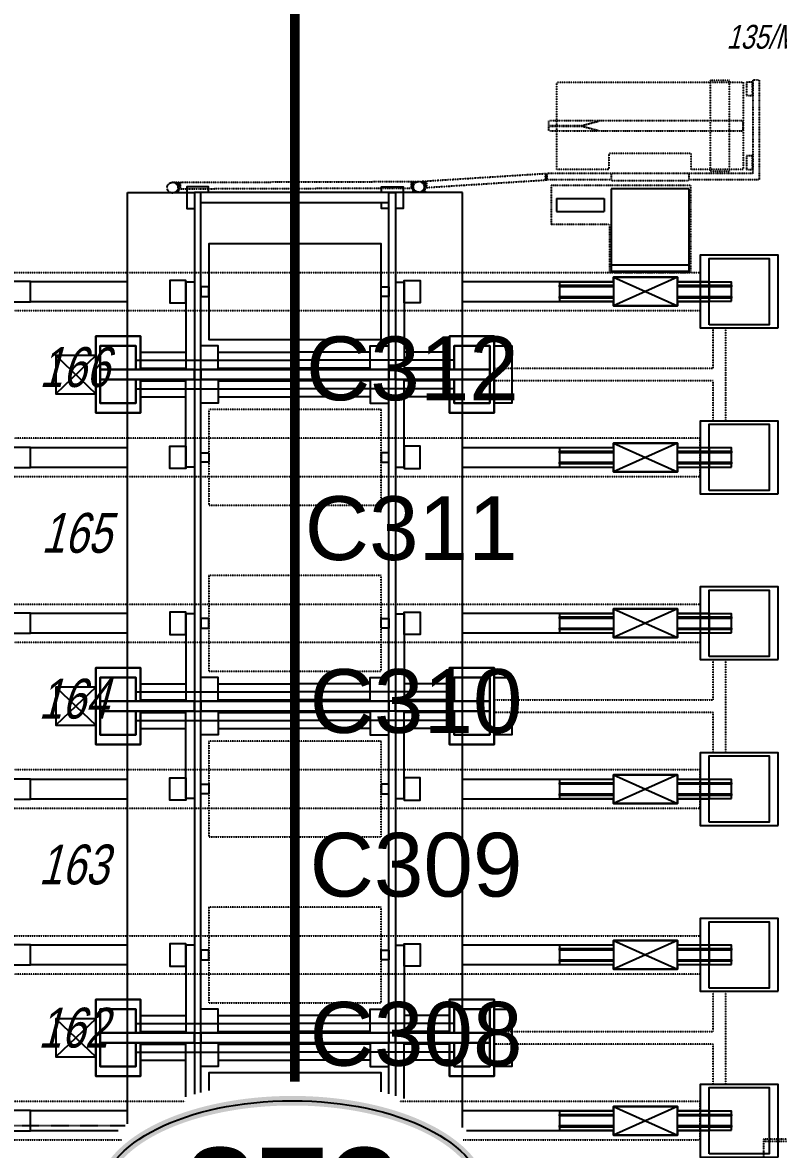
# Model space of a CAD drawing. Header units: millimetres. Extents: x -1732 to 458256, y -4349 to 130988.
# Drawn here: x 37715 to 49576, y 34407 to 52078 of the extents above; entities that cross this region are included whole.
import ezdxf
from ezdxf.enums import TextEntityAlignment as Align

# ---------------------------------------------------------------- set-up
doc = ezdxf.new("R2010")
doc.units = ezdxf.units.MM
doc.header["$LTSCALE"] = 0.01
doc.header["$MEASUREMENT"] = 0
for name, pattern in [('CENTER2', [28.575, 19.05, -3.175, 3.175, -3.175]), ('HIDDEN2', [4.7625, 3.175, -1.5875]), ('PHANTOM2', [31.75, 15.875, -3.175, 3.175, -3.175, 3.175, -3.175])]:
    doc.linetypes.add(name, pattern=pattern)
for name, color, linetype in [('F-E-EQP-AXE', 251, 'CENTER2'), ('F-E-EQP-BIELO', 251, 'CONTINUOUS'), ('F-E-EQP-CAN', 251, 'HIDDEN2'), ('F-E-EQP-PH2', 251, 'PHANTOM2'), ('F-E-EQP-TXT-MV2', 251, 'CONTINUOUS'), ('NODETEXT', 5, 'CONTINUOUS'), ('NODETEXTOLD', 5, 'CONTINUOUS'), ('S-E-ACI', 251, 'PHANTOM2'), ('TEX', 5, 'CONTINUOUS')]:
    doc.layers.add(name, color=color, linetype=linetype)
doc.styles.add('CONTOUR', font='BOLD.SHX', dxfattribs={"height": 1600})
doc.styles.add('R15', font='arial.ttf', dxfattribs={"height": 1.5})
doc.styles.add('TEXTXP', font='arial.ttf', dxfattribs={"width": 0.75, "oblique": 15})

msp = doc.modelspace()

# ---------------------------------------------------------------- hatches: boundary and pattern name
at = {"layer": 'F-E-EQP-TXT-MV2', "linetype": 'Continuous'}
h = msp.add_hatch(color=256, dxfattribs=at)
edge = h.paths.add_edge_path(flags=16)
edge.add_spline(control_points=[(39024.54332, 33671.51296), (39024.54332, 33637.0709), (39027.17706, 33602.62781), (39037.74139, 33533.74889), (39045.67325, 33499.31163), (39066.90448, 33430.50538), (39080.20544, 33396.13624), (39112.24042, 33327.60811), (39130.97547, 33293.44989), (39173.89722, 33225.55495), (39198.08422, 33191.81922), (39251.86124, 33125.02123), (39281.4511, 33091.95973), (39345.91673, 33026.77537), (39380.79218, 32994.65296), (39455.65177, 32931.60672), (39495.63558, 32900.68311), (39580.48485, 32840.27951), (39625.35003, 32810.79961), (39719.69424, 32753.50949), (39769.17307, 32725.69927), (39872.44302, 32671.95441), (39926.23399, 32646.01975), (40037.79814, 32596.21186), (40095.57121, 32572.33861), (40214.74493, 32526.81988), (40276.14548, 32505.17438), (40402.1982, 32464.25849), (40466.85028, 32444.98808), (40599.01149, 32408.95107), (40666.52054, 32392.18446), (40803.9851, 32361.26537), (40873.94054, 32347.11288), (41015.8737, 32321.51406), (41087.85134, 32310.06773), (41258.67348, 32286.46153), (41358.16531, 32275.43626), (41558.9417, 32258.5628), (41660.2259, 32252.71463), (41863.4796, 32246.26293), (41965.44873, 32245.6594), (42168.95801, 32249.70396), (42270.49779, 32254.35204), (42472.03835, 32268.84617), (42572.03878, 32278.6922), (42769.40598, 32303.46811), (42866.77239, 32318.39798), (43057.80321, 32353.16712), (43151.46726, 32373.0064), (43334.06209, 32417.35975), (43422.99252, 32441.87384), (43595.13677, 32495.28186), (43678.35021, 32524.17582), (43838.13613, 32585.98747), (43914.70816, 32618.90522), (44060.35812, 32688.34558), (44129.43547, 32724.86825), (44248.03913, 32794.41437), (44298.8772, 32826.94182), (44394.53886, 32893.81877), (44439.36201, 32928.16815), (44522.67735, 32998.35266), (44561.16897, 33034.18741), (44631.58105, 33106.98385), (44663.50096, 33143.94471), (44720.62292, 33218.62928), (44745.82484, 33256.35159), (44789.46948, 33332.22329), (44807.91313, 33370.37103), (44838.09577, 33446.83424), (44849.83705, 33485.14898), (44866.71738, 33561.8045), (44871.85902, 33600.1468), (44875.61154, 33676.82608), (44874.22321, 33715.16643), (44864.89775, 33791.84346), (44856.95885, 33830.18293), (44834.4395, 33906.79011), (44819.85637, 33945.05828), (44783.95607, 34021.33169), (44762.63716, 34059.33562), (44713.24555, 34134.78307), (44685.17244, 34172.22495), (44622.35761, 34246.19428), (44587.61625, 34282.72056), (44511.65304, 34354.4927), (44470.43176, 34389.73795), (44381.78358, 34458.59669), (44334.35719, 34492.20994), (44233.64321, 34557.48007), (44180.35602, 34589.1369), (44068.32079, 34650.20017), (44009.57303, 34679.60663), (43887.06298, 34735.9061), (43823.3009, 34762.79914), (43691.24725, 34813.83884), (43622.95584, 34837.98553), (43482.36169, 34883.32883), (43410.0591, 34904.52546), (43261.98908, 34943.79355), (43186.22181, 34961.86501), (43031.79298, 34994.73584), (42953.13158, 35009.53522), (42793.50495, 35035.74303), (42712.53986, 35047.15146), (42548.91203, 35066.48656), (42466.24944, 35074.41322), (42299.84434, 35086.72205), (42216.10199, 35091.10421), (42048.16246, 35096.28951), (41963.96544, 35097.09263), (41795.74477, 35095.11351), (41711.72127, 35092.33127), (41544.47466, 35083.20334), (41461.25169, 35076.85764), (41296.2277, 35060.65292), (41214.42682, 35050.7939), (41052.85889, 35027.64076), (40973.09198, 35014.34666), (40816.18999, 34984.42967), (40739.05504, 34967.8068), (40587.99695, 34931.36662), (40514.07395, 34911.54932), (40369.99753, 34868.88277), (40299.84427, 34846.0335), (40163.8387, 34797.49385), (40097.98656, 34771.80346), (39971.08369, 34717.80131), (39910.03314, 34689.48952), (39793.19777, 34630.49405), (39737.41319, 34599.81034), (39631.53154, 34536.35102), (39581.43481, 34503.57543), (39487.29952, 34436.24321), (39443.26142, 34401.68672), (39361.55116, 34331.13238), (39323.87956, 34295.13495), (39255.13161, 34222.05944), (39224.05577, 34184.98228), (39168.63312, 34110.11002), (39144.28632, 34072.31641), (39102.34976, 33996.34021), (39084.75888, 33958.15925), (39056.27002, 33881.65452), (39045.36961, 33843.33126), (39030.15856, 33766.6678), (39025.84545, 33728.32577), (39024.62758, 33683.82839), (39024.54332, 33677.67067), (39024.54332, 33671.51296)], knot_values=[0, 0, 0, 0, 0.07653791, 0.07653791, 0.1530758201, 0.1530758201, 0.2296137301, 0.2296137301, 0.3061516401, 0.3061516401, 0.3826895501, 0.3826895501, 0.4592274602, 0.4592274602, 0.5357653702, 0.5357653702, 0.6123032802, 0.6123032802, 0.6888411903, 0.6888411903, 0.7653791003, 0.7653791003, 0.8419170103, 0.8419170103, 0.9184549203, 0.9184549203, 0.9949928304, 0.9949928304, 1.0715307404, 1.0715307404, 1.1480686504, 1.1480686504, 1.2246065605, 1.2246065605, 1.3011444705, 1.3011444705, 1.4042708289, 1.4042708289, 1.5073971874, 1.5073971874, 1.6105235458, 1.6105235458, 1.7136499042, 1.7136499042, 1.8167762627, 1.8167762627, 1.9199026211, 1.9199026211, 2.0230289795, 2.0230289795, 2.126155338, 2.126155338, 2.2292816964, 2.2292816964, 2.3324080548, 2.3324080548, 2.4355344133, 2.4355344133, 2.5207336817, 2.5207336817, 2.6059329501, 2.6059329501, 2.6911322186, 2.6911322186, 2.776331487, 2.776331487, 2.8615307555, 2.8615307555, 2.9467300239, 2.9467300239, 3.0319292923, 3.0319292923, 3.1171285608, 3.1171285608, 3.2023278292, 3.2023278292, 3.2875270976, 3.2875270976, 3.3727263661, 3.3727263661, 3.4579256345, 3.4579256345, 3.5431249029, 3.5431249029, 3.6283241714, 3.6283241714, 3.7135234398, 3.7135234398, 3.7987227083, 3.7987227083, 3.8839219767, 3.8839219767, 3.9691212451, 3.9691212451, 4.0543205136, 4.0543205136, 4.139519782, 4.139519782, 4.2247190504, 4.2247190504, 4.3099183189, 4.3099183189, 4.3951175873, 4.3951175873, 4.4803168557, 4.4803168557, 4.5655161242, 4.5655161242, 4.6507153926, 4.6507153926, 4.7359146611, 4.7359146611, 4.8211139295, 4.8211139295, 4.9063131979, 4.9063131979, 4.9915124664, 4.9915124664, 5.0767117348, 5.0767117348, 5.1619110032, 5.1619110032, 5.2471102717, 5.2471102717, 5.3323095401, 5.3323095401, 5.4175088085, 5.4175088085, 5.502708077, 5.502708077, 5.5879073454, 5.5879073454, 5.6731066139, 5.6731066139, 5.7583058823, 5.7583058823, 5.8435051507, 5.8435051507, 5.9287044192, 5.9287044192, 6.0139036876, 6.0139036876, 6.099102956, 6.099102956, 6.1843022245, 6.1843022245, 6.2695014929, 6.2695014929, 6.2831853072, 6.2831853072, 6.2831853072, 6.2831853072], degree=3, periodic=0)
edge = h.paths.add_edge_path()
edge.add_spline(control_points=[(38874.54332, 33671.51296), (38874.54332, 33642.05283), (38876.1226, 33612.59289), (38882.42426, 33553.82539), (38887.14647, 33524.51816), (38899.68982, 33466.19837), (38907.5107, 33437.18599), (38926.18523, 33379.58028), (38937.0386, 33350.98695), (38961.69825, 33294.32293), (38975.50432, 33266.25213), (39014.43088, 33195.32487), (39041.58057, 33152.89936), (39102.47691, 33069.76394), (39136.22347, 33029.05283), (39209.99068, 32949.5408), (39250.01167, 32910.73916), (39349.91777, 32823.00428), (39412.04207, 32774.85431), (39545.94471, 32682.59946), (39617.72399, 32638.49461), (39770.0923, 32554.71874), (39850.68164, 32515.04815), (40019.73735, 32440.51727), (40108.20362, 32405.65745), (40291.98956, 32341.0978), (40387.30891, 32311.39836), (40583.6931, 32257.46927), (40684.75751, 32233.23992), (40891.45125, 32190.51063), (40997.08006, 32172.01089), (41211.66353, 32140.94265), (41320.61764, 32128.37428), (41540.56979, 32109.30746), (41651.56726, 32102.80909), (41874.29785, 32095.95447), (41986.03039, 32095.59824), (42208.91334, 32101.03191), (42320.06317, 32106.82179), (42540.47042, 32124.48341), (42649.72729, 32136.35509), (42865.06275, 32166.04929), (42971.14081, 32183.87169), (43178.87373, 32225.27273), (43280.5281, 32248.85117), (43478.22539, 32301.5112), (43574.26788, 32330.5925), (43759.62422, 32393.95398), (43848.93776, 32428.23377), (44019.80193, 32501.64669), (44101.35245, 32540.77937), (44255.74651, 32623.52391), (44328.5903, 32667.13532), (44464.71572, 32758.44868), (44527.99821, 32806.1505), (44644.21913, 32905.25145), (44697.15904, 32956.65158), (44783.88805, 33053.71786), (44819.40356, 33098.87291), (44882.37032, 33191.17907), (44909.82105, 33238.33226), (44950.72863, 33322.91854), (44965.95938, 33360.00834), (44991.28856, 33434.92548), (45001.38601, 33472.75281), (45016.30277, 33548.8697), (45021.12113, 33587.15852), (45025.40041, 33663.87413), (45024.86099, 33702.29962), (45018.43302, 33778.94729), (45012.54495, 33817.16823), (44995.51362, 33893.08914), (44984.37133, 33930.78852), (44956.9872, 34005.40142), (44940.74627, 34042.31506), (44903.35139, 34115.15125), (44882.19798, 34151.07432), (44835.17251, 34221.7728), (44809.30062, 34256.54878), (44753.03014, 34324.82796), (44722.63149, 34358.33158), (44632.94639, 34448.69245), (44569.15577, 34504.11582), (44429.26618, 34610.16677), (44353.16518, 34660.79493), (44204.16425, 34748.27246), (44133.06252, 34785.97784), (43983.95761, 34857.47822), (43905.95441, 34891.27292), (43743.80195, 34954.67403), (43659.65285, 34984.28017), (43486.02579, 35039.05016), (43396.54807, 35064.2138), (43213.13672, 35109.8763), (43119.20339, 35130.375), (42927.80121, 35166.52247), (42830.3327, 35182.17113), (42632.81861, 35208.47509), (42532.77338, 35219.13032), (42331.0921, 35235.34884), (42229.4564, 35240.91208), (42025.59763, 35246.89487), (41923.37491, 35247.31439), (41719.35189, 35243.00579), (41617.55194, 35238.27768), (41415.37968, 35223.71778), (41315.00773, 35213.88603), (41116.68124, 35189.20987), (41018.72706, 35174.36553), (40826.19983, 35139.80041), (40731.62711, 35120.07975), (40546.79014, 35075.94051), (40456.52619, 35051.52209), (40281.18813, 34998.20402), (40196.11426, 34969.30457), (40031.9833, 34907.27365), (39952.92636, 34874.14245), (39801.5953, 34803.92254), (39729.32119, 34766.83414), (39592.25801, 34688.99103), (39527.46869, 34648.23657), (39406.01663, 34563.36028), (39349.35326, 34519.23844), (39244.74655, 34427.9291), (39196.80224, 34380.74086), (39110.20333, 34283.61214), (39071.548, 34233.66955), (39012.2581, 34143.76512), (38989.52662, 34104.31076), (38949.98825, 34024.24188), (38933.18231, 33983.62661), (38905.73479, 33901.5178), (38895.09476, 33860.02429), (38880.1659, 33776.52635), (38875.87847, 33734.52322), (38874.63216, 33685.49267), (38874.54332, 33678.50281), (38874.54332, 33671.51296)], knot_values=[0, 0, 0, 0, 0.0535638656, 0.0535638656, 0.1071277312, 0.1071277312, 0.1606915968, 0.1606915968, 0.2142554624, 0.2142554624, 0.2678193281, 0.2678193281, 0.3510755973, 0.3510755973, 0.4343318666, 0.4343318666, 0.5175881359, 0.5175881359, 0.627780904, 0.627780904, 0.737973672, 0.737973672, 0.84816644, 0.84816644, 0.9583592081, 0.9583592081, 1.0685519761, 1.0685519761, 1.1787447442, 1.1787447442, 1.2889375122, 1.2889375122, 1.3991302802, 1.3991302802, 1.5093230483, 1.5093230483, 1.6195158163, 1.6195158163, 1.7297085844, 1.7297085844, 1.8399013524, 1.8399013524, 1.9500941204, 1.9500941204, 2.0602868885, 2.0602868885, 2.1704796565, 2.1704796565, 2.2806724246, 2.2806724246, 2.3908651926, 2.3908651926, 2.5010579606, 2.5010579606, 2.6112507287, 2.6112507287, 2.7214434967, 2.7214434967, 2.8128903506, 2.8128903506, 2.9043372045, 2.9043372045, 2.9741279175, 2.9741279175, 3.0439186305, 3.0439186305, 3.1137093434, 3.1137093434, 3.1835000564, 3.1835000564, 3.2532907694, 3.2532907694, 3.3230814824, 3.3230814824, 3.3928721954, 3.3928721954, 3.4626629084, 3.4626629084, 3.5324536214, 3.5324536214, 3.6022443344, 3.6022443344, 3.7246448493, 3.7246448493, 3.8470453642, 3.8470453642, 3.9478848034, 3.9478848034, 4.0487242427, 4.0487242427, 4.1495636819, 4.1495636819, 4.2504031212, 4.2504031212, 4.3512425604, 4.3512425604, 4.4520819997, 4.4520819997, 4.5529214389, 4.5529214389, 4.6537608782, 4.6537608782, 4.7546003174, 4.7546003174, 4.8554397567, 4.8554397567, 4.9562791959, 4.9562791959, 5.0571186351, 5.0571186351, 5.1579580744, 5.1579580744, 5.2587975136, 5.2587975136, 5.3596369529, 5.3596369529, 5.4604763921, 5.4604763921, 5.5613158314, 5.5613158314, 5.6621552706, 5.6621552706, 5.7629947099, 5.7629947099, 5.8638341491, 5.8638341491, 5.9646735884, 5.9646735884, 6.0411243106, 6.0411243106, 6.1175750329, 6.1175750329, 6.1940257551, 6.1940257551, 6.2704764774, 6.2704764774, 6.2831853072, 6.2831853072, 6.2831853072, 6.2831853072], degree=3, periodic=0)

# ---------------------------------------------------------------- linework, layer by layer
at = {"layer": 'F-E-EQP-AXE'}
msp.add_line((22489.15801, 34781.78228), (39325.85063, 34781.78228), dxfattribs=at)
at = {"layer": 'F-E-EQP-BIELO', "color": 9, "linetype": 'HIDDEN2'}
for p, q in [((46100.22361, 51144.27413), (49021.22361, 51144.27413)), ((46100.22361, 49772.67413), (46100.22361, 51144.27413)), ((48502.04861, 51169.67413), (48502.04861, 49747.27413)), ((48806.84861, 51169.67413), (48502.04861, 51169.67413)), ((48806.84861, 49747.27413), (48806.84861, 51169.67413)), ((49021.22361, 51144.27413), (49021.22361, 49772.67413)), ((48208.42361, 50026.67413), (46913.02361, 50026.67413)), ((46913.02361, 50026.67413), (46913.02361, 49772.67413)), ((48208.42361, 49772.67413), (48208.42361, 50026.67413)), ((46913.02361, 49772.67413), (46100.22361, 49772.67413)), ((49021.22361, 49772.67413), (48208.42361, 49772.67413)), ((48502.04861, 49747.27413), (48806.84861, 49747.27413))]:
    msp.add_line(p, q, dxfattribs=at)
at = {"layer": 'F-E-EQP-BIELO'}
for p, q in [((39362.62361, 49413.15913), (40415.12361, 49413.15913)), ((39362.62361, 34807.31082), (39362.62361, 49413.15913)), ((40415.12361, 49413.15913), (40415.12361, 35272.58168)), ((43565.12361, 49413.14913), (40515.12361, 49413.14913)), ((43565.12361, 49413.15913), (43565.12361, 35249.3091)), ((44617.62361, 49413.15913), (43565.12361, 49413.15913)), ((44617.62361, 34749.58887), (44617.62361, 49413.15913)), ((46092.22361, 49317.06163), (46841.52361, 49317.06163)), ((46092.22361, 49317.06163), (46092.22361, 49117.03663)), ((46841.52361, 49317.06163), (46841.52361, 49117.03663)), ((48168.67361, 49471.04913), (46949.47361, 49471.04913)), ((46949.47361, 49471.04913), (46949.47361, 48175.64913)), ((48168.67361, 49471.04913), (48168.67361, 48175.64913)), ((43465.12361, 49253.14913), (40515.12361, 49253.14913)), ((46092.22361, 49117.03663), (46841.52361, 49117.03663)), ((48168.67361, 48270.89913), (46949.47361, 48270.89913)), ((48168.67361, 48175.64913), (46949.47361, 48175.64913)), ((47990.12361, 48083.14913), (46990.12361, 47633.14913)), ((46990.12361, 48083.14913), (47990.12361, 47633.14913)), ((38863.12361, 46858.14913), (38238.12361, 46258.13913)), ((38238.12361, 46858.14913), (38863.12361, 46258.13913)), ((39565.12361, 46908.14913), (40275.12361, 46908.14913)), ((40786.42361, 46908.14913), (41990.12361, 46908.14913)), ((43168.72361, 46908.14913), (41990.12361, 46908.14913)), ((44415.12361, 46908.14913), (43705.12361, 46908.14913)), ((39495.12361, 46783.14913), (41990.12361, 46783.14913)), ((39565.12361, 46658.14913), (40275.12361, 46658.14913)), ((40786.42361, 46658.14913), (41990.12361, 46658.14913)), ((44485.12361, 46783.14913), (41990.12361, 46783.14913)), ((43168.72361, 46658.14913), (41990.12361, 46658.14913)), ((44415.12361, 46658.14913), (43705.12361, 46658.14913)), ((39495.12361, 46333.13913), (41990.12361, 46333.13913)), ((39565.12361, 46458.14913), (40275.12361, 46458.14913)), ((40786.42361, 46458.14913), (41990.12361, 46458.14913)), ((43168.72361, 46458.14913), (41990.12361, 46458.14913)), ((44485.12361, 46333.13913), (41990.12361, 46333.13913)), ((44415.12361, 46458.14913), (43705.12361, 46458.14913)), ((39565.12361, 46208.13913), (40275.12361, 46208.13913)), ((40786.42361, 46208.13913), (41990.12361, 46208.13913)), ((43168.72361, 46208.13913), (41990.12361, 46208.13913)), ((44415.12361, 46208.13913), (43705.12361, 46208.13913)), ((47990.12361, 45483.13913), (46990.12361, 45033.13913)), ((46990.12361, 45483.13913), (47990.12361, 45033.13913)), ((47990.12361, 42883.13913), (46990.12361, 42433.13913)), ((46990.12361, 42883.13913), (47990.12361, 42433.13913)), ((39565.12361, 41708.13913), (40275.12361, 41708.13913)), ((40786.42361, 41708.13913), (41990.12361, 41708.13913)), ((43168.72361, 41708.13913), (41990.12361, 41708.13913)), ((44415.12361, 41708.13913), (43705.12361, 41708.13913)), ((38863.12361, 41658.13913), (38238.12361, 41058.13913)), ((38238.12361, 41658.13913), (38863.12361, 41058.13913)), ((39495.12361, 41583.13913), (41990.12361, 41583.13913)), ((44485.12361, 41583.13913), (41990.12361, 41583.13913)), ((39565.12361, 41458.13913), (40275.12361, 41458.13913)), ((40786.42361, 41458.13913), (41990.12361, 41458.13913)), ((43168.72361, 41458.13913), (41990.12361, 41458.13913)), ((44415.12361, 41458.13913), (43705.12361, 41458.13913)), ((39565.12361, 41258.13913), (40275.12361, 41258.13913)), ((40786.42361, 41258.13913), (41990.12361, 41258.13913)), ((43168.72361, 41258.13913), (41990.12361, 41258.13913)), ((44415.12361, 41258.13913), (43705.12361, 41258.13913)), ((39495.12361, 41133.13913), (41990.12361, 41133.13913)), ((39565.12361, 41008.13913), (40275.12361, 41008.13913)), ((40786.42361, 41008.13913), (41990.12361, 41008.13913)), ((44485.12361, 41133.13913), (41990.12361, 41133.13913)), ((43168.72361, 41008.13913), (41990.12361, 41008.13913)), ((44415.12361, 41008.13913), (43705.12361, 41008.13913)), ((47990.12361, 40283.13913), (46990.12361, 39833.13913)), ((46990.12361, 40283.13913), (47990.12361, 39833.13913)), ((47990.12361, 37683.13913), (46990.12361, 37233.13913)), ((46990.12361, 37683.13913), (47990.12361, 37233.13913)), ((38863.12361, 36458.13913), (38238.12361, 35858.13913)), ((38238.12361, 36458.13913), (38863.12361, 35858.13913)), ((39565.12361, 36508.13913), (40275.12361, 36508.13913)), ((40786.42361, 36508.13913), (41990.12361, 36508.13913)), ((43168.72361, 36508.13913), (41990.12361, 36508.13913)), ((44415.12361, 36508.13913), (43705.12361, 36508.13913)), ((39495.12361, 36383.13913), (41990.12361, 36383.13913)), ((39565.12361, 36258.13913), (40275.12361, 36258.13913)), ((40786.42361, 36258.13913), (41990.12361, 36258.13913)), ((44485.12361, 36383.13913), (41990.12361, 36383.13913)), ((43168.72361, 36258.13913), (41990.12361, 36258.13913)), ((44415.12361, 36258.13913), (43705.12361, 36258.13913)), ((39565.12361, 36058.13913), (40275.12361, 36058.13913)), ((40786.42361, 36058.13913), (41990.12361, 36058.13913)), ((43168.72361, 36058.13913), (41990.12361, 36058.13913)), ((44415.12361, 36058.13913), (43705.12361, 36058.13913)), ((39495.12361, 35933.13913), (41990.12361, 35933.13913)), ((44485.12361, 35933.13913), (41990.12361, 35933.13913)), ((39565.12361, 35808.13913), (40275.12361, 35808.13913)), ((40786.42361, 35808.13913), (41990.12361, 35808.13913)), ((43168.72361, 35808.13913), (41990.12361, 35808.13913)), ((44415.12361, 35808.13913), (43705.12361, 35808.13913)), ((47990.12361, 35083.13913), (46990.12361, 34633.13913)), ((46990.12361, 35083.13913), (47990.12361, 34633.13913))]:
    msp.add_line(p, q, dxfattribs=at)
for points in [[(40635.12361, 49413.14913), (40635.12361, 49503.14913), (40295.12361, 49503.14913), (40295.12361, 49163.14913), (40415.12361, 49163.14913)], [(43345.12361, 49413.14913), (43345.12361, 49503.14913), (43685.12361, 49503.14913), (43685.12361, 49163.14913), (43565.12361, 49163.14913)], [(40515.12361, 35299.14785), (40515.12361, 49413.14913), (40415.12361, 49413.14913), (40415.12361, 35272.58168)], [(43465.12361, 35277.76115), (43465.12361, 49413.14913), (43565.12361, 49413.14913), (43565.12361, 35249.3091)], [(43465.12361, 49163.14913), (43345.12361, 49163.14913), (43345.12361, 49253.14913)], [(49570.12361, 47288.14913), (49570.12361, 48428.14913), (48350.12361, 48428.14913), (48350.12361, 47288.14913), (49570.12361, 47288.14913)], [(48490.12361, 47338.14913), (48490.12361, 48378.14913), (49430.12361, 48378.14913), (49430.12361, 47338.14913), (48490.12361, 47338.14913)], [(46990.12361, 48015.64913), (46990.12361, 48083.14913), (47990.12361, 48083.14913), (47990.12361, 48015.64913)], [(47990.12361, 47633.14913), (47990.12361, 48083.14913), (46990.12361, 48083.14913), (46990.12361, 47633.14913), (47990.12361, 47633.14913)], [(37840.12361, 47700.64913), (37840.12361, 48015.64913), (36990.12361, 48015.64913), (36990.12361, 47700.64913), (37840.12361, 47700.64913)], [(37840.12361, 47700.64913), (37840.12361, 48015.64913), (39362.62361, 48015.64913)], [(40275.12361, 47683.14913), (40275.12361, 48033.14913), (40025.12361, 48033.14913), (40025.12361, 47683.14913), (40275.12361, 47683.14913)], [(40415.12361, 48008.14913), (40275.12361, 48008.14913), (40275.12361, 46638.14913), (40786.42361, 46638.14913), (40786.42361, 46638.14913), (40786.42361, 47008.14913), (40515.12361, 47008.14913)], [(40640.12361, 47783.14913), (40640.12361, 47933.14913), (40515.12361, 47933.14913), (40515.12361, 47783.14913), (40640.12361, 47783.14913)], [(43565.12361, 48008.14913), (43705.12361, 48008.14913), (43705.12361, 46638.14913), (43168.72361, 46638.14913), (43168.72361, 46638.14913), (43168.72361, 47008.14913), (43465.12361, 47008.14913)], [(43340.12361, 47783.14913), (43340.12361, 47933.14913), (43465.12361, 47933.14913), (43465.12361, 47783.14913), (43340.12361, 47783.14913)], [(43705.12361, 47683.14913), (43705.12361, 48033.14913), (43955.12361, 48033.14913), (43955.12361, 47683.14913), (43705.12361, 47683.14913)], [(44617.62361, 48015.64913), (46990.12361, 48015.64913)], [(46990.12361, 48008.14913), (46140.12361, 48008.14913), (46140.12361, 47708.14913), (46990.12361, 47708.14913)], [(46140.12361, 47933.14913), (46140.12361, 47958.14913), (46990.12361, 47958.14913)], [(46990.12361, 47933.14913), (46140.12361, 47933.14913)], [(47990.12361, 48015.64913), (48490.12361, 48015.64913), (48490.12361, 47700.64913), (47990.12361, 47700.64913)], [(48840.12361, 47708.14913), (48840.12361, 48008.14913), (47990.12361, 48008.14913)], [(47990.12361, 47958.14913), (48840.12361, 47958.14913), (48840.12361, 47933.14913), (47990.12361, 47933.14913)], [(46990.12361, 47758.14913), (46140.12361, 47758.14913), (46140.12361, 47783.14913), (46990.12361, 47783.14913)], [(47990.12361, 47783.14913), (48840.12361, 47783.14913)], [(48840.12361, 47783.14913), (48840.12361, 47758.14913), (47990.12361, 47758.14913)], [(39362.62361, 47700.64217), (37840.12361, 47700.64913)], [(46990.12361, 47700.64913), (44617.62361, 47700.64913)], [(47990.12361, 47700.64913), (47990.12361, 47633.14913), (46990.12361, 47633.14913), (46990.12361, 47700.64913)], [(47990.12361, 47708.14913), (48840.12361, 47708.14913)], [(39565.12361, 46478.14913), (39565.12361, 45958.13913), (38863.12361, 45958.13913), (38863.12361, 47158.14913), (39565.12361, 47158.14913), (39565.12361, 46638.14913)], [(39565.12361, 46638.14913), (39565.12361, 47158.14913), (38863.12361, 47158.14913), (38863.12361, 45958.13913), (39565.12361, 45958.13913), (39565.12361, 46478.14913)], [(39495.12361, 46478.14913), (39495.12361, 46108.13913), (38933.12361, 46108.13913), (38933.12361, 47008.14913), (39495.12361, 47008.14913), (39495.12361, 46638.14913)], [(39495.12361, 46638.14913), (39495.12361, 47008.14913), (38933.12361, 47008.14913), (38933.12361, 46108.13913), (39495.12361, 46108.13913), (39495.12361, 46478.14913)], [(44415.12361, 46478.14913), (44415.12361, 45958.13913), (45117.12361, 45958.13913), (45117.12361, 47158.14913), (44415.12361, 47158.14913), (44415.12361, 46638.14913)], [(44415.12361, 46638.14913), (44415.12361, 47158.14913), (45117.12361, 47158.14913), (45117.12361, 45958.13913), (44415.12361, 45958.13913), (44415.12361, 46478.14913)], [(44485.12361, 46478.14913), (44485.12361, 46108.13913), (45047.12361, 46108.13913), (45047.12361, 47008.14913), (44485.12361, 47008.14913), (44485.12361, 46638.14913)], [(44485.12361, 46638.14913), (44485.12361, 47008.14913), (45047.12361, 47008.14913), (45047.12361, 46108.13913), (44485.12361, 46108.13913), (44485.12361, 46478.14913)], [(45117.12361, 46108.13913), (45117.12361, 47008.14913), (45392.12361, 47008.14913), (45392.12361, 46108.13913), (45117.12361, 46108.13913)], [(38863.12361, 46258.13913), (38863.12361, 46858.14913), (38238.12361, 46858.14913), (38238.12361, 46258.13913), (38863.12361, 46258.13913)], [(40415.12361, 46638.14913), (40415.12361, 46478.14913), (38933.12361, 46478.14913), (38933.12361, 46638.14913), (40415.12361, 46638.14913)], [(40415.12361, 46478.14913), (40415.12361, 46638.14913), (38933.12361, 46638.14913), (38933.12361, 46478.14913), (40415.12361, 46478.14913)], [(40415.12361, 45108.13913), (40275.12361, 45108.13913), (40275.12361, 46478.14913), (40786.42361, 46478.14913), (40786.42361, 46478.14913), (40786.42361, 46108.13913), (40515.12361, 46108.13913)], [(41990.12361, 46478.14913), (40515.12361, 46478.14913), (40515.12361, 46638.14913), (41990.12361, 46638.14913)], [(41990.12361, 46638.14913), (40515.12361, 46638.14913), (40515.12361, 46478.14913), (41990.12361, 46478.14913)], [(41990.12361, 46478.14913), (43465.12361, 46478.14913), (43465.12361, 46638.14913), (41990.12361, 46638.14913)], [(41990.12361, 46638.14913), (43465.12361, 46638.14913), (43465.12361, 46478.14913), (41990.12361, 46478.14913)], [(43565.12361, 45108.13913), (43705.12361, 45108.13913), (43705.12361, 46478.14913), (43168.72361, 46478.14913), (43168.72361, 46478.14913), (43168.72361, 46108.13913), (43465.12361, 46108.13913)], [(43565.12361, 46638.14913), (43565.12361, 46478.14913), (45047.12361, 46478.14913), (45047.12361, 46638.14913), (43565.12361, 46638.14913)], [(43565.12361, 46478.14913), (43565.12361, 46638.14913), (45047.12361, 46638.14913), (45047.12361, 46478.14913), (43565.12361, 46478.14913)], [(49570.12361, 44688.13913), (49570.12361, 45828.13913), (48350.12361, 45828.13913), (48350.12361, 44688.13913), (49570.12361, 44688.13913)], [(48490.12361, 44738.13913), (48490.12361, 45778.13913), (49430.12361, 45778.13913), (49430.12361, 44738.13913), (48490.12361, 44738.13913)], [(37840.12361, 45100.63913), (37840.12361, 45415.63913), (36990.12361, 45415.63913), (36990.12361, 45100.63913), (37840.12361, 45100.63913)], [(37840.12361, 45100.63913), (37840.12361, 45415.63913), (39362.62361, 45415.63913)], [(40275.12361, 45433.13913), (40275.12361, 45083.13913), (40025.12361, 45083.13913), (40025.12361, 45433.13913), (40275.12361, 45433.13913)], [(43705.12361, 45433.13913), (43705.12361, 45083.13913), (43955.12361, 45083.13913), (43955.12361, 45433.13913), (43705.12361, 45433.13913)], [(44617.62361, 45415.63913), (46990.12361, 45415.63913)], [(46990.12361, 45415.63913), (46990.12361, 45483.13913), (47990.12361, 45483.13913), (47990.12361, 45415.63913)], [(47990.12361, 45033.13913), (47990.12361, 45483.13913), (46990.12361, 45483.13913), (46990.12361, 45033.13913), (47990.12361, 45033.13913)], [(47990.12361, 45415.63913), (48490.12361, 45415.63913), (48490.12361, 45100.63913), (47990.12361, 45100.63913)], [(40640.12361, 45333.13913), (40640.12361, 45183.13913), (40515.12361, 45183.13913), (40515.12361, 45333.13913), (40640.12361, 45333.13913)], [(43340.12361, 45333.13913), (43340.12361, 45183.13913), (43465.12361, 45183.13913), (43465.12361, 45333.13913), (43340.12361, 45333.13913)], [(46990.12361, 45408.13913), (46140.12361, 45408.13913), (46140.12361, 45108.13913), (46990.12361, 45108.13913)], [(46140.12361, 45333.13913), (46140.12361, 45358.13913), (46990.12361, 45358.13913)], [(46990.12361, 45333.13913), (46140.12361, 45333.13913)], [(48840.12361, 45108.13913), (48840.12361, 45408.13913), (47990.12361, 45408.13913)], [(47990.12361, 45358.13913), (48840.12361, 45358.13913), (48840.12361, 45333.13913), (47990.12361, 45333.13913)], [(39362.62361, 45100.63913), (37840.12361, 45100.63913)], [(46990.12361, 45100.63913), (44617.62361, 45100.63913)], [(46990.12361, 45158.13913), (46140.12361, 45158.13913), (46140.12361, 45183.13913), (46990.12361, 45183.13913)], [(47990.12361, 45100.63913), (47990.12361, 45033.13913), (46990.12361, 45033.13913), (46990.12361, 45100.63913)], [(47990.12361, 45183.13913), (48840.12361, 45183.13913)], [(48840.12361, 45183.13913), (48840.12361, 45158.13913), (47990.12361, 45158.13913)], [(47990.12361, 45108.13913), (48840.12361, 45108.13913)], [(49570.12361, 42088.13913), (49570.12361, 43228.13913), (48350.12361, 43228.13913), (48350.12361, 42088.13913), (49570.12361, 42088.13913)], [(48490.12361, 42138.13913), (48490.12361, 43178.13913), (49430.12361, 43178.13913), (49430.12361, 42138.13913), (48490.12361, 42138.13913)], [(37840.12361, 42500.63913), (37840.12361, 42815.63913), (36990.12361, 42815.63913), (36990.12361, 42500.63913), (37840.12361, 42500.63913)], [(37840.12361, 42500.63913), (37840.12361, 42815.63913), (39362.62361, 42815.63913)], [(40275.12361, 42483.13913), (40275.12361, 42833.13913), (40025.12361, 42833.13913), (40025.12361, 42483.13913), (40275.12361, 42483.13913)], [(40415.12361, 42808.13913), (40275.12361, 42808.13913), (40275.12361, 41438.13913), (40786.42361, 41438.13913), (40786.42361, 41438.13913), (40786.42361, 41808.13913), (40515.12361, 41808.13913)], [(43565.12361, 42808.13913), (43705.12361, 42808.13913), (43705.12361, 41438.13913), (43168.72361, 41438.13913), (43168.72361, 41438.13913), (43168.72361, 41808.13913), (43465.12361, 41808.13913)], [(43705.12361, 42483.13913), (43705.12361, 42833.13913), (43955.12361, 42833.13913), (43955.12361, 42483.13913), (43705.12361, 42483.13913)], [(44617.62361, 42815.63913), (46990.12361, 42815.63913)], [(46990.12361, 42808.13913), (46140.12361, 42808.13913), (46140.12361, 42508.13913), (46990.12361, 42508.13913)], [(46990.12361, 42815.63913), (46990.12361, 42883.13913), (47990.12361, 42883.13913), (47990.12361, 42815.63913)], [(47990.12361, 42433.13913), (47990.12361, 42883.13913), (46990.12361, 42883.13913), (46990.12361, 42433.13913), (47990.12361, 42433.13913)], [(47990.12361, 42815.63913), (48490.12361, 42815.63913), (48490.12361, 42500.63913), (47990.12361, 42500.63913)], [(48840.12361, 42508.13913), (48840.12361, 42808.13913), (47990.12361, 42808.13913)], [(40640.12361, 42583.13913), (40640.12361, 42733.13913), (40515.12361, 42733.13913), (40515.12361, 42583.13913), (40640.12361, 42583.13913)], [(43340.12361, 42583.13913), (43340.12361, 42733.13913), (43465.12361, 42733.13913), (43465.12361, 42583.13913), (43340.12361, 42583.13913)], [(46140.12361, 42733.13913), (46140.12361, 42758.13913), (46990.12361, 42758.13913)], [(46990.12361, 42733.13913), (46140.12361, 42733.13913)], [(47990.12361, 42758.13913), (48840.12361, 42758.13913), (48840.12361, 42733.13913), (47990.12361, 42733.13913)], [(39362.62361, 42500.63913), (37840.12361, 42500.63913)], [(46990.12361, 42500.63913), (44617.62361, 42500.63913)], [(46990.12361, 42558.13913), (46140.12361, 42558.13913), (46140.12361, 42583.13913), (46990.12361, 42583.13913)], [(47990.12361, 42500.63913), (47990.12361, 42433.13913), (46990.12361, 42433.13913), (46990.12361, 42500.63913)], [(47990.12361, 42583.13913), (48840.12361, 42583.13913)], [(48840.12361, 42583.13913), (48840.12361, 42558.13913), (47990.12361, 42558.13913)], [(47990.12361, 42508.13913), (48840.12361, 42508.13913)], [(39565.12361, 41278.13913), (39565.12361, 40758.13913), (38863.12361, 40758.13913), (38863.12361, 41958.13913), (39565.12361, 41958.13913), (39565.12361, 41438.13913)], [(39565.12361, 41438.13913), (39565.12361, 41958.13913), (38863.12361, 41958.13913), (38863.12361, 40758.13913), (39565.12361, 40758.13913), (39565.12361, 41278.13913)], [(44415.12361, 41278.13913), (44415.12361, 40758.13913), (45117.12361, 40758.13913), (45117.12361, 41958.13913), (44415.12361, 41958.13913), (44415.12361, 41438.13913)], [(44415.12361, 41438.13913), (44415.12361, 41958.13913), (45117.12361, 41958.13913), (45117.12361, 40758.13913), (44415.12361, 40758.13913), (44415.12361, 41278.13913)], [(39495.12361, 41278.13913), (39495.12361, 40908.13913), (38933.12361, 40908.13913), (38933.12361, 41808.13913), (39495.12361, 41808.13913), (39495.12361, 41438.13913)], [(39495.12361, 41438.13913), (39495.12361, 41808.13913), (38933.12361, 41808.13913), (38933.12361, 40908.13913), (39495.12361, 40908.13913), (39495.12361, 41278.13913)], [(44485.12361, 41278.13913), (44485.12361, 40908.13913), (45047.12361, 40908.13913), (45047.12361, 41808.13913), (44485.12361, 41808.13913), (44485.12361, 41438.13913)], [(44485.12361, 41438.13913), (44485.12361, 41808.13913), (45047.12361, 41808.13913), (45047.12361, 40908.13913), (44485.12361, 40908.13913), (44485.12361, 41278.13913)], [(45117.12361, 40908.13913), (45117.12361, 41808.13913), (45392.12361, 41808.13913), (45392.12361, 40908.13913), (45117.12361, 40908.13913)], [(38863.12361, 41058.13913), (38863.12361, 41658.13913), (38238.12361, 41658.13913), (38238.12361, 41058.13913), (38863.12361, 41058.13913)], [(40415.12361, 41438.13913), (40415.12361, 41278.13913), (38933.12361, 41278.13913), (38933.12361, 41438.13913), (40415.12361, 41438.13913)], [(40415.12361, 41278.13913), (40415.12361, 41438.13913), (38933.12361, 41438.13913), (38933.12361, 41278.13913), (40415.12361, 41278.13913)], [(41990.12361, 41278.13913), (40515.12361, 41278.13913), (40515.12361, 41438.13913), (41990.12361, 41438.13913)], [(41990.12361, 41438.13913), (40515.12361, 41438.13913), (40515.12361, 41278.13913), (41990.12361, 41278.13913)], [(41990.12361, 41278.13913), (43465.12361, 41278.13913), (43465.12361, 41438.13913), (41990.12361, 41438.13913)], [(41990.12361, 41438.13913), (43465.12361, 41438.13913), (43465.12361, 41278.13913), (41990.12361, 41278.13913)], [(43565.12361, 41438.13913), (43565.12361, 41278.13913), (45047.12361, 41278.13913), (45047.12361, 41438.13913), (43565.12361, 41438.13913)], [(43565.12361, 41278.13913), (43565.12361, 41438.13913), (45047.12361, 41438.13913), (45047.12361, 41278.13913), (43565.12361, 41278.13913)], [(40415.12361, 39908.13913), (40275.12361, 39908.13913), (40275.12361, 41278.13913), (40786.42361, 41278.13913), (40786.42361, 41278.13913), (40786.42361, 40908.13913), (40515.12361, 40908.13913)], [(43565.12361, 39908.13913), (43705.12361, 39908.13913), (43705.12361, 41278.13913), (43168.72361, 41278.13913), (43168.72361, 41278.13913), (43168.72361, 40908.13913), (43465.12361, 40908.13913)], [(49570.12361, 39488.13913), (49570.12361, 40628.13913), (48350.12361, 40628.13913), (48350.12361, 39488.13913), (49570.12361, 39488.13913)], [(48490.12361, 39538.13913), (48490.12361, 40578.13913), (49430.12361, 40578.13913), (49430.12361, 39538.13913), (48490.12361, 39538.13913)], [(37840.12361, 39900.63913), (37840.12361, 40215.63913), (36990.12361, 40215.63913), (36990.12361, 39900.63913), (37840.12361, 39900.63913)], [(37840.12361, 39900.63913), (37840.12361, 40215.63913), (39362.62361, 40215.63913)], [(40275.12361, 40233.13913), (40275.12361, 39883.13913), (40025.12361, 39883.13913), (40025.12361, 40233.13913), (40275.12361, 40233.13913)], [(40640.12361, 40133.13913), (40640.12361, 39983.13913), (40515.12361, 39983.13913), (40515.12361, 40133.13913), (40640.12361, 40133.13913)], [(43340.12361, 40133.13913), (43340.12361, 39983.13913), (43465.12361, 39983.13913), (43465.12361, 40133.13913), (43340.12361, 40133.13913)], [(43705.12361, 40233.13913), (43705.12361, 39883.13913), (43955.12361, 39883.13913), (43955.12361, 40233.13913), (43705.12361, 40233.13913)], [(44617.62361, 40215.63913), (46990.12361, 40215.63913)], [(46990.12361, 40208.13913), (46140.12361, 40208.13913), (46140.12361, 39908.13913), (46990.12361, 39908.13913)], [(46140.12361, 40133.13913), (46140.12361, 40158.13913), (46990.12361, 40158.13913)], [(46990.12361, 40133.13913), (46140.12361, 40133.13913)], [(46990.12361, 40215.63913), (46990.12361, 40283.13913), (47990.12361, 40283.13913), (47990.12361, 40215.63913)], [(47990.12361, 39833.13913), (47990.12361, 40283.13913), (46990.12361, 40283.13913), (46990.12361, 39833.13913), (47990.12361, 39833.13913)], [(47990.12361, 40215.63913), (48490.12361, 40215.63913), (48490.12361, 39900.63913), (47990.12361, 39900.63913)], [(48840.12361, 39908.13913), (48840.12361, 40208.13913), (47990.12361, 40208.13913)], [(47990.12361, 40158.13913), (48840.12361, 40158.13913), (48840.12361, 40133.13913), (47990.12361, 40133.13913)], [(46990.12361, 39958.13913), (46140.12361, 39958.13913), (46140.12361, 39983.13913), (46990.12361, 39983.13913)], [(47990.12361, 39983.13913), (48840.12361, 39983.13913)], [(48840.12361, 39983.13913), (48840.12361, 39958.13913), (47990.12361, 39958.13913)], [(39362.62361, 39900.63913), (37840.12361, 39900.63913)], [(46990.12361, 39900.63913), (44617.62361, 39900.63913)], [(47990.12361, 39900.63913), (47990.12361, 39833.13913), (46990.12361, 39833.13913), (46990.12361, 39900.63913)], [(47990.12361, 39908.13913), (48840.12361, 39908.13913)], [(49570.12361, 36888.13913), (49570.12361, 38028.13913), (48350.12361, 38028.13913), (48350.12361, 36888.13913), (49570.12361, 36888.13913)], [(48490.12361, 36938.13913), (48490.12361, 37978.13913), (49430.12361, 37978.13913), (49430.12361, 36938.13913), (48490.12361, 36938.13913)], [(46990.12361, 37615.63913), (46990.12361, 37683.13913), (47990.12361, 37683.13913), (47990.12361, 37615.63913)], [(47990.12361, 37233.13913), (47990.12361, 37683.13913), (46990.12361, 37683.13913), (46990.12361, 37233.13913), (47990.12361, 37233.13913)], [(37840.12361, 37300.63913), (37840.12361, 37615.63913), (36990.12361, 37615.63913), (36990.12361, 37300.63913), (37840.12361, 37300.63913)], [(37840.12361, 37300.63913), (37840.12361, 37615.63913), (39362.62361, 37615.63913)], [(40275.12361, 37283.13913), (40275.12361, 37633.13913), (40025.12361, 37633.13913), (40025.12361, 37283.13913), (40275.12361, 37283.13913)], [(40415.12361, 37608.13913), (40275.12361, 37608.13913), (40275.12361, 36238.13913), (40786.42361, 36238.13913), (40786.42361, 36238.13913), (40786.42361, 36608.13913), (40515.12361, 36608.13913)], [(40640.12361, 37383.13913), (40640.12361, 37533.13913), (40515.12361, 37533.13913), (40515.12361, 37383.13913), (40640.12361, 37383.13913)], [(43565.12361, 37608.13913), (43705.12361, 37608.13913), (43705.12361, 36238.13913), (43168.72361, 36238.13913), (43168.72361, 36238.13913), (43168.72361, 36608.13913), (43465.12361, 36608.13913)], [(43340.12361, 37383.13913), (43340.12361, 37533.13913), (43465.12361, 37533.13913), (43465.12361, 37383.13913), (43340.12361, 37383.13913)], [(43705.12361, 37283.13913), (43705.12361, 37633.13913), (43955.12361, 37633.13913), (43955.12361, 37283.13913), (43705.12361, 37283.13913)], [(44617.62361, 37615.63913), (46990.12361, 37615.63913)], [(46990.12361, 37608.13913), (46140.12361, 37608.13913), (46140.12361, 37308.13913), (46990.12361, 37308.13913)], [(46140.12361, 37533.13913), (46140.12361, 37558.13913), (46990.12361, 37558.13913)], [(46990.12361, 37533.13913), (46140.12361, 37533.13913)], [(47990.12361, 37615.63913), (48490.12361, 37615.63913), (48490.12361, 37300.63913), (47990.12361, 37300.63913)], [(48840.12361, 37308.13913), (48840.12361, 37608.13913), (47990.12361, 37608.13913)], [(47990.12361, 37558.13913), (48840.12361, 37558.13913), (48840.12361, 37533.13913), (47990.12361, 37533.13913)], [(39362.62361, 37300.63913), (37840.12361, 37300.63913)], [(46990.12361, 37300.63913), (44617.62361, 37300.63913)], [(46990.12361, 37358.13913), (46140.12361, 37358.13913), (46140.12361, 37383.13913), (46990.12361, 37383.13913)], [(47990.12361, 37300.63913), (47990.12361, 37233.13913), (46990.12361, 37233.13913), (46990.12361, 37300.63913)], [(47990.12361, 37383.13913), (48840.12361, 37383.13913)], [(48840.12361, 37383.13913), (48840.12361, 37358.13913), (47990.12361, 37358.13913)], [(47990.12361, 37308.13913), (48840.12361, 37308.13913)], [(39565.12361, 36078.13913), (39565.12361, 35558.13913), (38863.12361, 35558.13913), (38863.12361, 36758.13913), (39565.12361, 36758.13913), (39565.12361, 36238.13913)], [(39565.12361, 36238.13913), (39565.12361, 36758.13913), (38863.12361, 36758.13913), (38863.12361, 35558.13913), (39565.12361, 35558.13913), (39565.12361, 36078.13913)], [(44415.12361, 36078.13913), (44415.12361, 35558.13913), (45117.12361, 35558.13913), (45117.12361, 36758.13913), (44415.12361, 36758.13913), (44415.12361, 36238.13913)], [(44415.12361, 36238.13913), (44415.12361, 36758.13913), (45117.12361, 36758.13913), (45117.12361, 35558.13913), (44415.12361, 35558.13913), (44415.12361, 36078.13913)], [(39495.12361, 36078.13913), (39495.12361, 35708.13913), (38933.12361, 35708.13913), (38933.12361, 36608.13913), (39495.12361, 36608.13913), (39495.12361, 36238.13913)], [(39495.12361, 36238.13913), (39495.12361, 36608.13913), (38933.12361, 36608.13913), (38933.12361, 35708.13913), (39495.12361, 35708.13913), (39495.12361, 36078.13913)], [(44485.12361, 36078.13913), (44485.12361, 35708.13913), (45047.12361, 35708.13913), (45047.12361, 36608.13913), (44485.12361, 36608.13913), (44485.12361, 36238.13913)], [(44485.12361, 36238.13913), (44485.12361, 36608.13913), (45047.12361, 36608.13913), (45047.12361, 35708.13913), (44485.12361, 35708.13913), (44485.12361, 36078.13913)], [(45117.12361, 35708.13913), (45117.12361, 36608.13913), (45392.12361, 36608.13913), (45392.12361, 35708.13913), (45117.12361, 35708.13913)], [(38863.12361, 35858.13913), (38863.12361, 36458.13913), (38238.12361, 36458.13913), (38238.12361, 35858.13913), (38863.12361, 35858.13913)], [(40415.12361, 36238.13913), (40415.12361, 36078.13913), (38933.12361, 36078.13913), (38933.12361, 36238.13913), (40415.12361, 36238.13913)], [(40415.12361, 36078.13913), (40415.12361, 36238.13913), (38933.12361, 36238.13913), (38933.12361, 36078.13913), (40415.12361, 36078.13913)], [(41990.12361, 36078.13913), (40515.12361, 36078.13913), (40515.12361, 36238.13913), (41990.12361, 36238.13913)], [(41990.12361, 36238.13913), (40515.12361, 36238.13913), (40515.12361, 36078.13913), (41990.12361, 36078.13913)], [(41990.12361, 36078.13913), (43465.12361, 36078.13913), (43465.12361, 36238.13913), (41990.12361, 36238.13913)], [(41990.12361, 36238.13913), (43465.12361, 36238.13913), (43465.12361, 36078.13913), (41990.12361, 36078.13913)], [(43565.12361, 36238.13913), (43565.12361, 36078.13913), (45047.12361, 36078.13913), (45047.12361, 36238.13913), (43565.12361, 36238.13913)], [(43565.12361, 36078.13913), (43565.12361, 36238.13913), (45047.12361, 36238.13913), (45047.12361, 36078.13913), (43565.12361, 36078.13913)], [(40275.12361, 35231.43217), (40275.12361, 36078.13913), (40786.42361, 36078.13913), (40786.42361, 36078.13913), (40786.42361, 35708.13913), (40515.12361, 35708.13913)], [(43705.12361, 35205.32131), (43705.12361, 36078.13913), (43168.72361, 36078.13913), (43168.72361, 36078.13913), (43168.72361, 35708.13913), (43465.12361, 35708.13913)], [(43340.12361, 35310.08981), (43340.12361, 35608.13913), (41990.12361, 35608.13913), (40640.12361, 35608.13913), (40640.12361, 35329.25561)], [(49570.12361, 34288.13913), (49570.12361, 35428.13913), (48350.12361, 35428.13913), (48350.12361, 34288.13913), (49570.12361, 34288.13913)], [(48490.12361, 34338.13913), (48490.12361, 35378.13913), (49430.12361, 35378.13913), (49430.12361, 34338.13913), (48490.12361, 34338.13913)], [(37840.12361, 34700.63913), (37840.12361, 35015.63913), (36990.12361, 35015.63913), (36990.12361, 34700.63913), (37840.12361, 34700.63913)], [(37840.12361, 34700.63913), (37840.12361, 35015.63913), (39362.62361, 35015.63913)], [(44617.62361, 35015.63913), (46990.12361, 35015.63913)], [(46990.12361, 35008.13913), (46140.12361, 35008.13913), (46140.12361, 34708.13913), (46990.12361, 34708.13913)], [(46990.12361, 35015.63913), (46990.12361, 35083.13913), (47990.12361, 35083.13913), (47990.12361, 35015.63913)], [(47990.12361, 34633.13913), (47990.12361, 35083.13913), (46990.12361, 35083.13913), (46990.12361, 34633.13913), (47990.12361, 34633.13913)], [(47990.12361, 35015.63913), (48490.12361, 35015.63913), (48490.12361, 34700.63913), (47990.12361, 34700.63913)], [(48840.12361, 34708.13913), (48840.12361, 35008.13913), (47990.12361, 35008.13913)], [(46140.12361, 34933.13913), (46140.12361, 34958.13913), (46990.12361, 34958.13913)], [(46990.12361, 34933.13913), (46140.12361, 34933.13913)], [(47990.12361, 34958.13913), (48840.12361, 34958.13913), (48840.12361, 34933.13913), (47990.12361, 34933.13913)], [(39217.97359, 34700.63913), (37840.12361, 34700.63913)], [(46990.12361, 34700.63913), (44681.11324, 34700.63913)], [(46990.12361, 34758.13913), (46140.12361, 34758.13913), (46140.12361, 34783.13913), (46990.12361, 34783.13913)], [(47990.12361, 34700.63913), (47990.12361, 34633.13913), (46990.12361, 34633.13913), (46990.12361, 34700.63913)], [(47990.12361, 34783.13913), (48840.12361, 34783.13913)], [(48840.12361, 34783.13913), (48840.12361, 34758.13913), (47990.12361, 34758.13913)], [(47990.12361, 34708.13913), (48840.12361, 34708.13913)]]:
    msp.add_lwpolyline(points, dxfattribs=at)
msp.add_lwpolyline([(41990.12361, 48608.14913), (40640.12361, 48608.14913), (40640.12361, 47108.14913), (41990.12361, 47108.14913), (43340.12361, 47108.14913), (43340.12361, 48608.14913)], close=True, dxfattribs=at)
at = {"layer": 'F-E-EQP-BIELO', "linetype": 'HIDDEN2'}
for points in [[(41990.12361, 46008.13913), (40640.12361, 46008.13913), (40640.12361, 44508.13913), (41990.12361, 44508.13913), (43340.12361, 44508.13913), (43340.12361, 46008.13913)], [(41990.12361, 43408.13913), (40640.12361, 43408.13913), (40640.12361, 41908.13913), (41990.12361, 41908.13913), (43340.12361, 41908.13913), (43340.12361, 43408.13913)], [(41990.12361, 40808.13913), (40640.12361, 40808.13913), (40640.12361, 39308.13913), (41990.12361, 39308.13913), (43340.12361, 39308.13913), (43340.12361, 40808.13913)], [(41990.12361, 38208.13913), (40640.12361, 38208.13913), (40640.12361, 36708.13913), (41990.12361, 36708.13913), (43340.12361, 36708.13913), (43340.12361, 38208.13913)]]:
    msp.add_lwpolyline(points, close=True, dxfattribs=at)
at = {"layer": 'F-E-EQP-CAN'}
for p, q in [((48750.12361, 45828.13913), (48750.12361, 47288.14913)), ((48750.12361, 40628.13913), (48750.12361, 42088.13913)), ((48750.12361, 35428.13913), (48750.12361, 36888.13913))]:
    msp.add_line(p, q, dxfattribs=at)
for points in [[(36040.12361, 47558.15913), (36040.12361, 48158.15913), (48350.12361, 48158.15913), (48350.12361, 47558.15913), (36040.12361, 47558.15913)], [(48550.12361, 45828.13913), (48550.12361, 46458.15913), (45123.12361, 46458.15913), (45123.12361, 46658.15913), (48550.12361, 46658.15913), (48550.12361, 47288.14913)], [(48350.12361, 44958.13913), (48350.12361, 45558.13913), (36040.12361, 45558.13913), (36040.12361, 44958.13913), (48350.12361, 44958.13913)], [(36040.12361, 42358.13913), (36040.12361, 42958.13913), (48350.12361, 42958.13913), (48350.12361, 42358.13913), (36040.12361, 42358.13913)], [(48550.12361, 40628.13913), (48550.12361, 41258.13913), (45123.12361, 41258.13913), (45123.12361, 41458.13913), (48550.12361, 41458.13913), (48550.12361, 42088.13913)], [(48350.12361, 39758.13913), (48350.12361, 40358.13913), (36040.12361, 40358.13913), (36040.12361, 39758.13913), (48350.12361, 39758.13913)], [(36040.12361, 37158.13913), (36040.12361, 37758.13913), (48350.12361, 37758.13913), (48350.12361, 37158.13913), (36040.12361, 37158.13913)], [(48550.12361, 35428.13913), (48550.12361, 36058.13913), (45123.12361, 36058.13913), (45123.12361, 36258.13913), (48550.12361, 36258.13913), (48550.12361, 36888.13913)], [(40268.05672, 35158.13913), (36040.12361, 35158.13913), (36040.12361, 34558.13913), (39269.81327, 34558.13913)], [(48350.12361, 34558.13913), (48350.12361, 35158.13913), (43631.02993, 35158.13913)], [(44629.27338, 34558.13913), (48350.12361, 34558.13913)]]:
    msp.add_lwpolyline(points, dxfattribs=at)
at = {"layer": 'F-E-EQP-PH2'}
for p, q in [((49072.02361, 51141.09913), (49072.02361, 50931.54913)), ((49160.92361, 51141.09913), (49072.02361, 51141.09913)), ((49160.92361, 51141.09913), (49160.92361, 50931.54913)), ((49173.62361, 51179.19913), (49173.62361, 49712.34913)), ((49173.62361, 51179.19913), (49275.22361, 51179.19913)), ((49275.22361, 51179.19913), (49275.22361, 49610.74913)), ((49072.02361, 50931.54913), (49160.92361, 50931.54913)), ((49173.62361, 50931.54913), (49160.92361, 50931.54913)), ((49021.22361, 50535.69013), (45973.22361, 50535.69013)), ((45973.22361, 50381.25813), (45973.22361, 50535.69013)), ((45973.22361, 50462.53813), (46491.74728, 50462.53813)), ((45973.22361, 50454.41013), (46491.74728, 50454.41013)), ((45973.22361, 50381.25813), (49021.22361, 50381.25813)), ((46491.74728, 50462.53813), (46764.75426, 50535.69013)), ((46491.74728, 50454.41013), (46491.74728, 50462.53813)), ((46491.74728, 50454.41013), (46764.75426, 50381.25813)), ((46534.87859, 50442.85313), (46534.87859, 50474.09513)), ((49021.22361, 50381.25813), (49021.22361, 50535.69013)), ((49072.02361, 49985.39913), (49072.02361, 49775.84913)), ((49160.92361, 49985.39913), (49072.02361, 49985.39913)), ((49160.92361, 49985.39913), (49160.92361, 49775.84913)), ((49173.62361, 49985.39913), (49160.92361, 49985.39913)), ((43963.73245, 49586.98215), (45947.82361, 49712.34913)), ((45919.24861, 49608.74097), (45919.24861, 49710.54359)), ((45931.94861, 49609.54343), (45931.94861, 49711.34605)), ((49173.62361, 49712.34913), (45947.82361, 49712.34913)), ((45947.82361, 49610.74913), (45947.82361, 49712.34913)), ((46951.12361, 49712.34913), (46951.12361, 49598.04913)), ((48170.32361, 49712.34913), (48170.32361, 49598.04913)), ((49072.02361, 49775.84913), (49160.92361, 49775.84913)), ((40068.97207, 49572.18617), (43932.94707, 49584.88617)), ((40104.85788, 49572.30412), (40104.88397, 49564.36666)), ((40104.88397, 49564.36666), (40162.03366, 49564.5545)), ((40114.41982, 49561.08183), (40114.40892, 49564.39797)), ((40151.01759, 49551.38496), (40117.56176, 49557.34338)), ((40157.70426, 49432.77706), (40157.33902, 49543.90146)), ((40162.00758, 49572.49196), (40162.53456, 49412.15533)), ((40162.34151, 49470.89251), (43840.24549, 49482.98094)), ((40177.88249, 49572.54414), (40178.21642, 49470.94469)), ((40190.58242, 49572.58588), (40190.91635, 49470.98643)), ((43811.33671, 49584.48647), (43811.67065, 49482.88702)), ((43824.03665, 49584.52821), (43824.37058, 49482.92876)), ((43839.91156, 49584.58039), (43840.43855, 49424.24375)), ((43897.08734, 49576.83077), (43839.93765, 49576.64293)), ((43845.13319, 49444.89679), (43844.76795, 49556.02119)), ((43851.04006, 49563.54609), (43884.456, 49569.7243)), ((43887.57329, 49573.48332), (43887.56239, 49576.79946)), ((43897.06125, 49584.76823), (43897.08734, 49576.83077)), ((43963.73245, 49586.98215), (43964.233, 49579.06045)), ((43964.233, 49579.06045), (44021.26925, 49582.66435)), ((43973.94816, 49576.35155), (43973.73904, 49579.6611)), ((44011.06015, 49568.85982), (43977.30796, 49572.8076)), ((44024.82522, 49450.86377), (44017.81764, 49561.7676)), ((44020.76871, 49590.58605), (44030.87965, 49430.56767)), ((44027.17564, 49489.18827), (45947.82361, 49610.54651)), ((44036.61211, 49591.58714), (44043.01904, 49490.18935)), ((44049.28684, 49592.388), (44055.69377, 49490.99021)), ((46951.12361, 49610.74913), (45947.82361, 49610.74913)), ((48170.32361, 49598.04913), (46951.12361, 49598.04913)), ((49275.22361, 49610.74913), (48170.32361, 49610.74913)), ((40114.90982, 49411.99879), (40114.89892, 49415.31493)), ((40162.53456, 49412.15533), (40114.90982, 49411.99879)), ((40118.01622, 49419.07396), (40151.43216, 49425.25217)), ((43840.43855, 49424.24375), (43888.06329, 49424.40028)), ((43884.91046, 49431.45488), (43851.45462, 49437.4133)), ((43888.06329, 49424.40028), (43888.05239, 49427.71642)), ((43983.34943, 49427.56442), (43983.14032, 49430.87398)), ((44030.87965, 49430.56767), (43983.34943, 49427.56442)), ((43986.02732, 49434.81263), (44019.01417, 49442.97739)), ((51030.12361, 34571.13913), (49341.02361, 34571.13913)), ((49341.02361, 34571.13913), (49341.02361, 33732.93913)), ((50986.02361, 34533.03913), (49341.02361, 34533.03913))]:
    msp.add_line(p, q, dxfattribs=at)
for centre in [(40069.24861, 49488.04913), (43933.22361, 49500.74913)]:
    msp.add_circle(centre, 84.1375, dxfattribs=at)
for centre, radius, start, end in [((40118.2298, 49561.09436), 3.81, 180.188317414, 259.901609654), ((40149.71906, 49543.87642), 7.62, 0.188317414, 80.188317414), ((43852.38791, 49556.04624), 7.62, 100.188317414, 180.188317414), ((43883.76331, 49573.4708), 3.81, 280.475025174, 0.188317414), ((43977.75057, 49576.59181), 3.81, 183.61549013, 263.32878237), ((44010.2128, 49561.28708), 7.62, 3.61549013, 83.61549013), ((40118.7089, 49415.32745), 3.81, 100.475025174, 180.188317414), ((40150.0843, 49432.75202), 7.62, 280.188317414, 0.188317414), ((43852.75315, 49444.92184), 7.62, 180.188317414, 260.188317414), ((43884.24241, 49427.7039), 3.81, 0.188317414, 79.901609654), ((43986.94273, 49431.11424), 3.81, 103.90219789, 183.61549013), ((44017.22038, 49450.38325), 7.62, 283.61549013, 3.61549013)]:
    msp.add_arc(centre, radius, start, end, dxfattribs=at)
at = {"layer": 'F-E-EQP-TXT-MV2'}
msp.add_ellipse((41949.54332, 33671.51296), major_axis=(-3000, 0), ratio=0.5, dxfattribs=at)
at = {"layer": 'S-E-ACI'}
for p, q in [((48194.07361, 49521.84913), (46009.67361, 49521.84913)), ((46009.67361, 49521.84913), (46009.67361, 48912.24913)), ((48194.07361, 49521.84913), (48194.07361, 48153.42413)), ((46924.07361, 48912.24913), (46009.67361, 48912.24913)), ((46924.07361, 48912.24913), (46924.07361, 48153.42413)), ((48194.07361, 48153.42413), (46924.07361, 48153.42413))]:
    msp.add_line(p, q, dxfattribs=at)
at = {"layer": 'S-E-ACI', "linetype": 'Continuous', "const_width": 150}
msp.add_lwpolyline([(41989.14327, 35471.38846), (41989.13312, 53261.9243)], dxfattribs=at)

# ---------------------------------------------------------------- texts
at = {"layer": 'F-E-EQP-TXT-MV2', "style": 'CONTOUR'}
msp.add_text('873', height=1524, dxfattribs=at).set_placement((41949.54332, 33671.51296), align=Align.MIDDLE_CENTER)
at = {"layer": 'NODETEXT', "style": 'TEXTXP', "oblique": 15, "width": 0.75}
for s, p in [('166', (37977.15201, 46363.00717)), ('165', (38007.46566, 43762.99717)), ('164', (37966.15526, 41162.99717)), ('163', (37966.15526, 38562.99717)), ('162', (37958.4328, 36004.97083))]:
    msp.add_text(s, height=625, dxfattribs=at).set_placement(p)
at = {"layer": 'NODETEXTOLD', "style": 'TEXTXP', "oblique": 15, "width": 0.75}
msp.add_text('135/MG5', height=375, dxfattribs=at).set_placement((48759.98947, 51666.64401))
at = {"layer": 'TEX', "style": 'R15'}
for s, p in [('C312', (42162.77176, 46154.88214)), ('C311', (42143.45978, 43649.34634)), ('C310', (42219.94009, 40939.25959)), ('C309', (42219.94009, 38372.2751)), ('C308', (42219.94009, 35720.54754))]:
    msp.add_text(s, height=1000, dxfattribs=at).set_placement(p)

doc.saveas('drawing.dxf')
